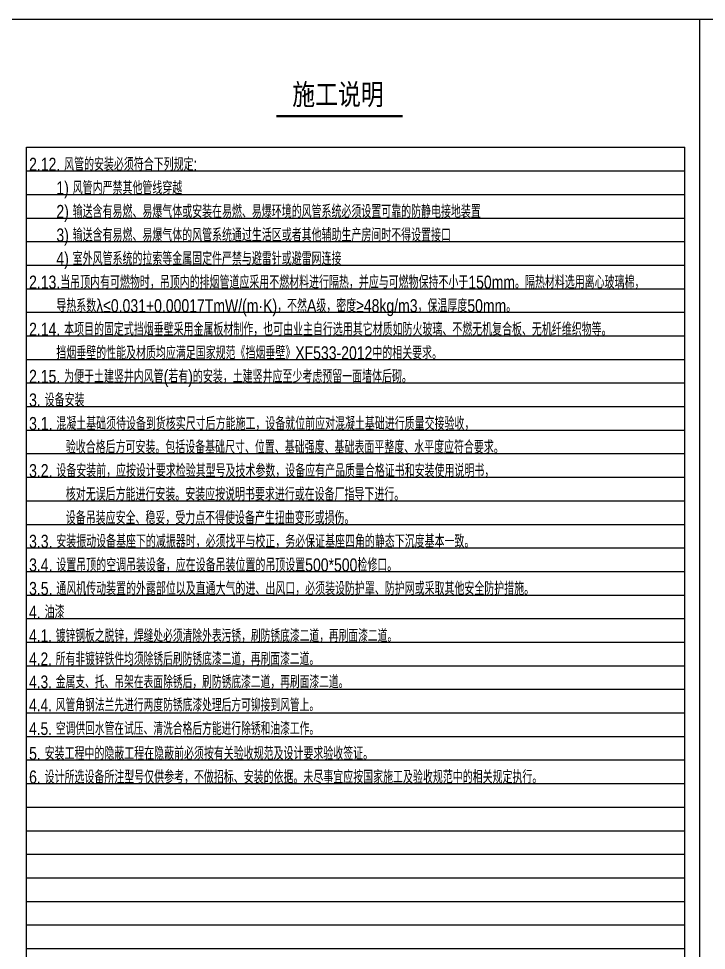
# Model space of a CAD drawing. Extents: x -976302 to -776254, y 5665 to 231437.
# Drawn here: x -833164 to -806907, y 99714 to 135300 of the extents above; entities that cross this region are included whole.
import ezdxf
from ezdxf.enums import TextEntityAlignment as Align

# ---------------------------------------------------------------- set-up
doc = ezdxf.new("R2010")
doc.units = 0
doc.header["$LTSCALE"] = 1000
doc.header["$MEASUREMENT"] = 0
doc.layers.add('0-cxFrame', color=155, linetype='Continuous')
doc.layers.add('暖通', color=7, linetype='Continuous')
doc.layers.add('0-cxText', color=131, linetype='Continuous', lineweight=25)
doc.styles.add('-黑体', font='simhei.ttf', dxfattribs={"width": 0.8})
doc.styles.add('cx_tuming', font='simhei.ttf')
doc.styles.add('cx_tuqian1', font='')
doc.styles.add('文字仿宋', font='fsdb_e.shx', dxfattribs={"width": 0.7, "bigfont": 'fsdb.shx'})
doc.styles.add('黑体', font='simhei.ttf', dxfattribs={"height": 12})
doc.styles.get('cx_tuqian1').set_extended_font_data('SimSun')

# ---------------------------------------------------------------- blocks, each defined once
blk = doc.blocks.new('TK22.A1 L(Dragon)')
at = {"layer": '0-cxFrame', "const_width": 0.5}
blk.add_lwpolyline([(-80, 10), (-821, 10), (-821, 584), (-80, 584)], close=True, dxfattribs=at)
at = {"style": '黑体', "flags": 4}
blk.add_attdef('图幅', text='', height=3.3, dxfattribs=at).set_placement((-40, 3), align=Align.RIGHT)
at = {"layer": '0-cxText', "flags": 4}
for tag, height, style, p in [('建设单位', 3.5, 'cx_tuming', (-45, 240)), ('项目名称', 3.5, 'cx_tuming', (-45, 210)), ('子项名称', 3.5, 'cx_tuming', (-45, 180)), ('工程编号', 3.3, 'cx_tuqian1', (-35, 165)), ('图名1', 3.5, 'cx_tuming', (-45, 87)), ('图名2', 3.5, 'cx_tuming', (-45, 79)), ('图名3', 3.5, 'cx_tuming', (-45, 71)), ('出图日期', 3.3, 'cx_tuqian1', (-39, 60)), ('专业', 3.3, 'cx_tuqian1', (-55, 52)), ('图号', 3.3, 'cx_tuqian1', (-55, 44)), ('版次', 3.3, 'cx_tuqian1', (-20, 44))]:
    blk.add_attdef(tag, text='', height=height, dxfattribs=dict(at, style=style)).set_placement(p, align=Align.MIDDLE)
at = {"layer": 'Defpoints', "color": 6, "flags": 4}
for tag, height, style, p in [('tufu', 3.3, '黑体', (-12, 12)), ('dwfname', 4, 'cx_tuqian1', (-80, 3))]:
    blk.add_attdef(tag, text='', height=height, dxfattribs=dict(at, style=style)).set_placement(p, align=Align.RIGHT)

msp = doc.modelspace()

# ---------------------------------------------------------------- linework, layer by layer
at = {"layer": '暖通', "color": 7}
for p, q in [((-807167.1, 135272.5), (-807167.1, 72132.5)), ((-832864.9, 76385.3), (-832864.9, 130385.3)), ((-832864.9, 130385.3), (-807733.1, 130385.3)), ((-807733.1, 76385.3), (-807733.1, 130385.3)), ((-832864.9, 129485.3), (-807733.1, 129485.3)), ((-832864.9, 128585.3), (-807733.1, 128585.3)), ((-832864.9, 127685.3), (-807733.1, 127685.3)), ((-832864.9, 126785.3), (-807733.1, 126785.3)), ((-832864.9, 125885.3), (-807733.1, 125885.3)), ((-832864.9, 124985.3), (-807733.1, 124985.3)), ((-832864.9, 124085.3), (-807733.1, 124085.3)), ((-832864.9, 123185.3), (-807733.1, 123185.3)), ((-832864.9, 122285.3), (-807733.1, 122285.3)), ((-832864.9, 121385.3), (-807733.1, 121385.3)), ((-832864.9, 120485.3), (-807733.1, 120485.3)), ((-832864.9, 119585.3), (-807733.1, 119585.3)), ((-832864.9, 118685.3), (-807733.1, 118685.3)), ((-832864.9, 117785.3), (-807733.1, 117785.3)), ((-832864.9, 116885.3), (-807733.1, 116885.3)), ((-832864.9, 115985.3), (-807733.1, 115985.3)), ((-832864.9, 115085.3), (-807733.1, 115085.3)), ((-832864.9, 114185.3), (-807733.1, 114185.3)), ((-832864.9, 113285.3), (-807733.1, 113285.3)), ((-832864.9, 112385.3), (-807733.1, 112385.3)), ((-832864.9, 111485.3), (-807733.1, 111485.3)), ((-832864.9, 110585.3), (-807733.1, 110585.3)), ((-832864.9, 109685.3), (-807733.1, 109685.3)), ((-832864.9, 108785.3), (-807733.1, 108785.3)), ((-832864.9, 107885.3), (-807733.1, 107885.3)), ((-832864.9, 106985.3), (-807733.1, 106985.3)), ((-832864.9, 106085.3), (-807733.1, 106085.3)), ((-832864.9, 105185.3), (-807733.1, 105185.3)), ((-832864.9, 104285.3), (-807733.1, 104285.3)), ((-832864.9, 103385.3), (-807733.1, 103385.3)), ((-832864.9, 102485.3), (-807733.1, 102485.3)), ((-832864.9, 101585.3), (-807733.1, 101585.3)), ((-832864.9, 100685.3), (-807733.1, 100685.3)), ((-832864.9, 99785.3), (-807733.1, 99785.3))]:
    msp.add_line(p, q, dxfattribs=at)
at = {"layer": '暖通', "color": 7, "const_width": 92.3}
msp.add_lwpolyline([(-818498.7, 131573.4), (-823325.6, 131573.4)], dxfattribs=at)

# ---------------------------------------------------------------- block references
at = {"layer": '0-cxFrame', "xscale": 110, "yscale": 110, "zscale": 110}
msp.add_blockref('TK22.A1 L(Dragon)', (-776281.3, 71032.5), dxfattribs=at)

# ---------------------------------------------------------------- texts
at = {"layer": '暖通', "color": 7, "style": '-黑体', "width": 0.8}
msp.add_text('施工说明', height=800, dxfattribs=at).set_placement((-822716.9, 132006))
at = {"layer": '暖通', "color": 7, "style": '文字仿宋', "width": 0.8}
for s, height, p in [('2.12. 风管的安装必须符合下列规定:', 500, (-832764.9, 129485.3)), ('1) 风管内严禁其他管线穿越', 500, (-831723.1, 128585.3)), ('2) 输送含有易燃、易爆气体或安装在易燃、易爆环境的风管系统必须设置可靠的防静电接地装置', 500, (-831723.1, 127685.3)), ('3) 输送含有易燃、易爆气体的风管系统通过生活区或者其他辅助生产房间时不得设置接口', 500, (-831723.1, 126785.3)), ('4) 室外风管系统的拉索等金属固定件严禁与避雷针或避雷网连接', 500, (-831723.1, 125885.3)), ('2.13.当吊顶内有可燃物时，吊顶内的排烟管道应采用不燃材料进行隔热，并应与可燃物保持不小于150mm。隔热材料选用离心玻璃棉，', 500, (-832764.9, 124985.3)), ('导热系数λ≤0.031+0.00017TmW/(m·K)，不然A级，密度≥48kg/m3，保温厚度50mm。', 500, (-831723.1, 124085.3)), ('2.14. 本项目的固定式挡烟垂壁采用金属板材制作，也可由业主自行选用其它材质如防火玻璃、不燃无机复合板、无机纤维织物等。', 500, (-832764.9, 123185.3)), ('挡烟垂壁的性能及材质均应满足国家规范《挡烟垂壁》XF533-2012中的相关要求。', 500, (-831723.1, 122285.3)), ('2.15. 为便于土建竖井内风管(若有)的安装，土建竖井应至少考虑预留一面墙体后砌。', 500, (-832764.9, 121385.3)), ('3. 设备安装', 500, (-832764.9, 120485.3)), ('3.1. 混凝土基础须待设备到货核实尺寸后方能施工，设备就位前应对混凝土基础进行质量交接验收，', 500, (-832764.9, 119585.3)), ('验收合格后方可安装。包括设备基础尺寸、位置、基础强度、基础表面平整度、水平度应符合要求。', 500, (-831362.6, 118685.3)), ('3.2. 设备安装前，应按设计要求检验其型号及技术参数，设备应有产品质量合格证书和安装使用说明书，', 500, (-832764.9, 117785.3)), ('核对无误后方能进行安装。安装应按说明书要求进行或在设备厂指导下进行。', 500, (-831362.6, 116885.3)), ('设备吊装应安全、稳妥，受力点不得使设备产生扭曲变形或损伤。', 500, (-831362.6, 115985.3)), ('3.3. 安装振动设备基座下的减振器时，必须找平与校正，务必保证基座四角的静态下沉度基本一致。', 500, (-832764.9, 115085.3)), ('3.4. 设置吊顶的空调吊装设备，应在设备吊装位置的吊顶设置500*500检修口。', 500, (-832764.9, 114185.3)), ('3.5. 通风机传动装置的外露部位以及直通大气的进、出风口，必须装设防护罩、防护网或采取其他安全防护措施。', 500, (-832764.9, 113285.3)), ('4. 油漆', 500, (-832764.9, 112385.3)), ('4.1. 镀锌钢板之脱锌，焊缝处必须清除外表污锈，刷防锈底漆二道，再刷面漆二道。', 490, (-832764.9, 111485.3)), ('4.2. 所有非镀锌铁件均须除锈后刷防锈底漆二道，再刷面漆二道。', 490, (-832764.9, 110603.3)), ('4.3. 金属支、托、吊架在表面除锈后，刷防锈底漆二道，再刷面漆二道。', 490, (-832764.9, 109721.3)), ('4.4. 风管角钢法兰先进行两度防锈底漆处理后方可铆接到风管上。', 490, (-832764.9, 108839.3)), ('4.5. 空调供回水管在试压、清洗合格后方能进行除锈和油漆工作。', 490, (-832764.9, 107939.3)), ('5. 安装工程中的隐蔽工程在隐蔽前必须按有关验收规范及设计要求验收签证。', 500, (-832764.9, 106985.3)), ('6. 设计所选设备所注型号仅供参考，不做招标、安装的依据。未尽事宜应按国家施工及验收规范中的相关规定执行。', 500, (-832764.9, 106085.3))]:
    msp.add_text(s, height=height, rotation=360, dxfattribs=at).set_placement(p)

doc.saveas('drawing.dxf')
